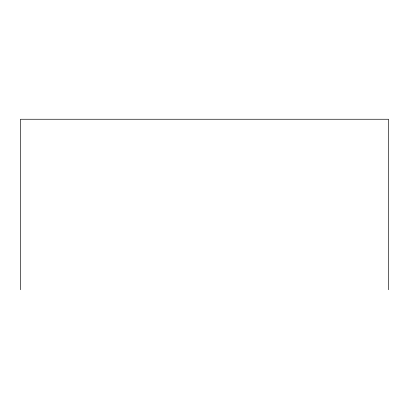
<?xml version="1.0" encoding="UTF-8"?>
<svg xmlns="http://www.w3.org/2000/svg" width="409" height="409" viewBox="0 0 409 409"><rect width="100%" height="100%" fill="white"/><g stroke="black" fill="none" stroke-linecap="round" stroke-linejoin="round"><path stroke-width="0.61" d="M388.55 289.746L388.55 119.254L20.45 119.254L20.45 289.746"/></g></svg>
